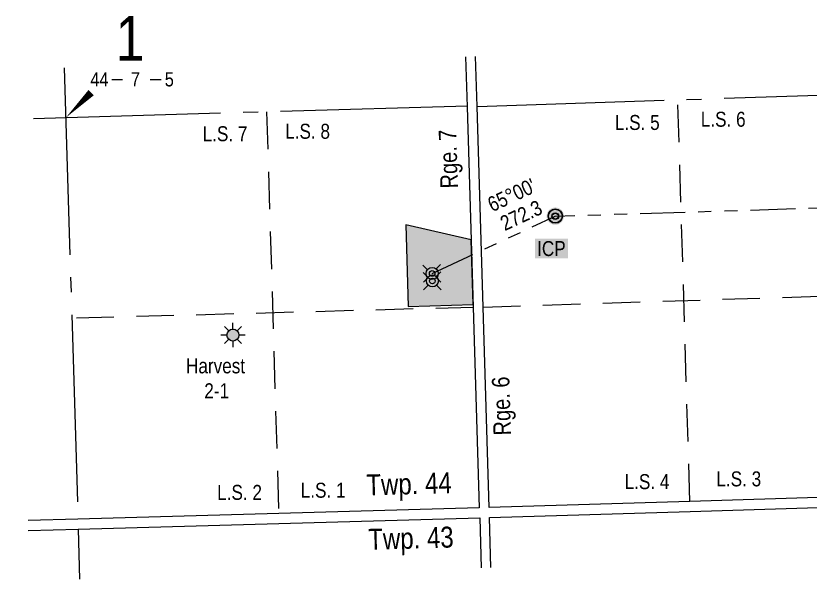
# Model space of a CAD drawing. Extents: x 639876 to 647027, y 5844013 to 5848342.
# Drawn here: x 642744 to 644335, y 5845768 to 5846897 of the extents above; entities that cross this region are included whole.
import ezdxf
from ezdxf.enums import TextEntityAlignment as Align

# ---------------------------------------------------------------- set-up
doc = ezdxf.new("R2010")
doc.units = 0
doc.header["$LTSCALE"] = 5
for name, pattern in [('foc-DRILLPATH', [14.75, 6, -1.75, 1.75, -1.75, 1.75, -1.75]), ('foc-LSD', [8, 5, -3]), ('foc-QUARTERLINE', [33, 25, -3, 2, -3])]:
    doc.linetypes.add(name, pattern=pattern)
for name, color, linetype in [('10', 1, 'Continuous'), ('9', 3, 'Continuous'), ('C-WS-S', 8, 'Continuous'), ('D-TXT', 6, 'Continuous'), ('DRILL-T', 8, 'Continuous'), ('L-BD', 7, 'Continuous'), ('L-MON', 1, 'Continuous'), ('L-QSEC', 8, 'foc-QUARTERLINE'), ('L-SEC', 7, 'Continuous'), ('L-SECLBL', 7, 'Continuous'), ('L-SECTION-LSD', 7, 'foc-LSD'), ('P-PDRILLPATH', 12, 'foc-DRILLPATH'), ('P-PROPOSED', 10, 'Continuous'), ('P-PROPOSED-H', 21, 'Continuous')]:
    doc.layers.add(name, color=color, linetype=linetype)
doc.styles.add('100L', font='ARIALN.TTF', dxfattribs={"height": 11})
doc.styles.add('80L', font='ARIALN.TTF', dxfattribs={"height": 10})
doc.styles.add('SIMPLEX', font='ARIALN.TTF')

# ---------------------------------------------------------------- blocks, each defined once
blk = doc.blocks.new('L-SECLBL')
at = {"layer": '9', "color": 7}
for p, q in [((-5.08, -27.83), (-12.29, -27.83)), ((20.7, -27.83), (13.5, -27.83))]:
    blk.add_line(p, q, dxfattribs=at)
at = {"layer": '10', "color": 2, "style": 'SIMPLEX'}
blk.add_attdef('SEC', text='', height=30, dxfattribs=at).set_placement((0, 0), align=Align.MIDDLE)
at = {"layer": '10', "color": 5, "style": '80L'}
blk.add_attdef('TWP', text='', height=9.5, dxfattribs=at).set_placement((-14.43, -27.37), align=Align.MIDDLE_RIGHT)
blk.add_attdef('RGE', text='', height=9.5, dxfattribs=at).set_placement((3.62, -27.37), align=Align.MIDDLE_CENTER)
blk.add_attdef('MER', text='', height=9.5, dxfattribs=at).set_placement((23.17, -27.37), align=Align.MIDDLE_LEFT)
blk = doc.blocks.new('ICP_text')
at = {"color": 14, "insert": (-10.78, -0.47), "char_height": 10, "attachment_point": 5, "style": '80L', "bg_fill": 1, "box_fill_scale": 1.15, "bg_fill_color": 255, "bg_fill_transparency": 0}
blk.add_mtext_dynamic_manual_height_columns('ICP', width=19.0702, gutter_width=47.5, heights=[0], dxfattribs=at)
blk = doc.blocks.new('GAS')
h = blk.add_hatch(color=255)
h.dxf.hatch_style = 1
edge = h.paths.add_edge_path()
edge.add_arc((0, 0), 0.9, 0, 360)
for p, q in [((-0.57, 0.57), (-1.14, 1.14)), ((0, 0.81), (0, 1.62)), ((0.57, 0.57), (1.14, 1.14)), ((-0.81, 0), (-1.62, 0)), ((1.62, 0), (0.81, 0)), ((-0.57, -0.57), (-1.14, -1.14)), ((0, -0.81), (0, -1.62)), ((1.14, -1.14), (0.57, -0.57))]:
    blk.add_line(p, q)
blk.add_circle((0, 0), 0.8)
blk = doc.blocks.new('plbh')
at = {"layer": 'L-MON'}
h = blk.add_hatch(color=255, dxfattribs=at)
h.dxf.hatch_style = 1
edge = h.paths.add_edge_path()
edge.add_arc((0, 0), 1.16, 0, 360)
h = blk.add_hatch(color=256, dxfattribs=at)
h.dxf.hatch_style = 1
h.paths.add_polyline_path([(-0.96, 0, 1), (0.96, 0, 1)])
h.paths.add_polyline_path([(0.91, 0, -1), (-0.91, 0, -1)], flags=16)
h.paths.add_polyline_path([(0.45, 0, -1), (-0.45, 0, -1)], flags=0)
h = blk.add_hatch(color=256, dxfattribs=at)
h.dxf.hatch_style = 1
h.paths.add_polyline_path([(-0.45, 0, 1), (0.45, 0, 1)])
h.paths.add_polyline_path([(0.4, 0, -1), (-0.4, 0, -1)], flags=16)
at = {"layer": 'L-MON', "color": 240}
for radius in [0.96, 0.91, 0.45, 0.4]:
    blk.add_circle((0, 0), radius, dxfattribs=at)
blk = doc.blocks.new('WC')
at = {"layer": 'L-MON'}
h = blk.add_hatch(color=255, dxfattribs=at)
h.dxf.hatch_style = 1
edge = h.paths.add_edge_path()
edge.add_arc((0, 0), 0.9, 0, 360)
at = {"layer": 'L-MON', "color": 240, "flags": 128}
for points in [[(-0.62, 0.5), (-1.23, 1.12)], [(0.52, 0.61), (1.13, 1.21)], [(-1.18, -1.18), (-0.56, -0.57)], [(1.16, -1.18), (0.56, -0.57)]]:
    blk.add_lwpolyline(points, dxfattribs=at)
at = {"layer": 'L-MON', "color": 240}
for radius in [0.8, 0.373]:
    blk.add_circle((0, 0), radius, dxfattribs=at)

msp = doc.modelspace()

# ---------------------------------------------------------------- hatches: boundary and pattern name
at = {"layer": 'P-PROPOSED-H'}
h = msp.add_hatch(color=256, dxfattribs=at)
h.dxf.hatch_style = 1
h.paths.add_polyline_path([(643656.003, 5846447.72), (643525.078, 5846478.131), (643529.981, 5846313.934), (643659.901, 5846317.829)])

# ---------------------------------------------------------------- linework, layer by layer
at = {"layer": 'L-QSEC', "ltscale": 3}
for p, q in [((642840.747, 5846792.428), (642868.077, 5845887.816)), ((643668.128, 5846715.145), (645273.444, 5846767.879)), ((643648.935, 5846715.792), (642743.809, 5846689.578)), ((642868.687, 5845867.611), (642871.553, 5845767.756))]:
    msp.add_line(p, q, dxfattribs=at)
at = {"layer": 'L-SEC'}
for p, q in [((643645.024, 5846814.442), (643648.028, 5846714.486)), ((643668.128, 5846715.145), (643665.125, 5846815.102)), ((643648.028, 5846714.486), (643660.038, 5846313.132)), ((643680.163, 5846313.064), (643668.133, 5846715.088)), ((643660.038, 5846313.132), (643672.088, 5845910.439)), ((643692.193, 5845911.041), (643680.163, 5846313.064)), ((644496.007, 5845936.02), (644094.432, 5845923.58)), ((644094.432, 5845923.58), (643692.193, 5845911.041)), ((644095.034, 5845903.476), (644496.616, 5845915.917)), ((643672.088, 5845910.439), (643270.419, 5845899.087)), ((643692.792, 5845890.956), (644095.034, 5845903.476)), ((642868.077, 5845887.816), (642768.115, 5845885.021)), ((643270.419, 5845899.087), (642868.077, 5845887.816)), ((643271.018, 5845879.064), (643673.351, 5845890.413)), ((643673.351, 5845890.413), (643676.377, 5845790.46)), ((643695.819, 5845791.005), (643692.792, 5845890.956)), ((642768.723, 5845864.92), (642868.687, 5845867.611)), ((642868.687, 5845867.611), (643271.018, 5845879.064))]:
    msp.add_line(p, q, dxfattribs=at)
at = {"layer": 'L-SECLBL', "flags": 128}
msp.add_lwpolyline([(642843.767, 5846692.473, 0, 15, 0), (642894.523, 5846742.709, 0, 0, 0)], format="xyseb", dxfattribs=at)
at = {"layer": 'L-SECTION-LSD', "ltscale": 3}
for p, q in [((644094.432, 5845923.58), (644070.199, 5846729.63)), ((643246.256, 5846704.13), (643270.419, 5845899.087)), ((643680.163, 5846313.064), (645286.756, 5846365.107)), ((643660.058, 5846312.462), (642855.92, 5846290.196))]:
    msp.add_line(p, q, dxfattribs=at)
at = {"layer": 'P-PDRILLPATH', "ltscale": 3, "flags": 128}
msp.add_lwpolyline([(643578.013, 5846380.383), (643824.733, 5846495.281), (646791.949, 5846587.671)], dxfattribs=at)
at = {"layer": 'P-PROPOSED'}
msp.add_lwpolyline([(643656.003, 5846447.72), (643525.078, 5846478.131), (643529.981, 5846313.934), (643659.901, 5846317.829)], close=True, dxfattribs=at)

# ---------------------------------------------------------------- block references
at = {"xscale": 2.99999999999999, "yscale": 2.99999999999999, "zscale": 2.99999999999999}
msp.add_blockref('ICP_text', (643849.286, 5846431.505), dxfattribs=at)
at = {"layer": 'C-WS-S', "xscale": 14.99999999999995, "yscale": 14.99999999999995, "zscale": 14.99999999999995}
msp.add_blockref('GAS', (643178.832, 5846256.995), dxfattribs=at)
at = {"layer": 'L-MON', "color": 4, "xscale": 14.99554649999996, "yscale": 14.99554649999996, "zscale": 14.99554649999996}
msp.add_blockref('plbh', (643824.733, 5846495.281), dxfattribs=at)
at = {"layer": 'L-MON', "color": 5, "xscale": 14.99554649999999, "yscale": 14.99554649999999, "zscale": 14.99554649999999}
msp.add_blockref('WC', (643578.013, 5846380.383), dxfattribs=at)
at = {"layer": 'L-MON', "xscale": 14.99554649999998, "yscale": 14.99554649999998, "zscale": 14.99554649999998}
msp.add_blockref('WC', (643578.462, 5846365.394), dxfattribs=at)
at = {"layer": 'L-SECLBL', "xscale": 2.99999999999999, "yscale": 2.99999999999999, "zscale": 2.99999999999999}
msp.add_blockref('L-SECLBL', (642972.677, 5846851.614), dxfattribs=at).add_auto_attribs({'SEC': '1', 'TWP': '44', 'RGE': '7', 'MER': '5'})

# ---------------------------------------------------------------- texts
at = {"layer": 'D-TXT', "color": 3, "attachment_point": 1, "style": '80L'}
for s, width, insert, char_height, rotation in [('Rge. 7', 124.69572, (643594.707, 5846550.145), 34.9896, 91.799227), ('Rge. 6', 131.20686, (643701.131, 5846055.118), 34.9896, 91.799227), ('Twp. 44', 168.58206, (643445.496, 5845977.37), 42, 1.615792), ('Twp. 43', 197.15607, (643449.362, 5845868.412), 42, 1.615792)]:
    msp.add_mtext_dynamic_manual_height_columns(s, width=width, gutter_width=47.5, heights=[0], dxfattribs=dict(at, insert=insert, char_height=char_height, rotation=rotation))
at = {"layer": 'DRILL-T', "insert": (643122.769, 5846210.179), "char_height": 30, "attachment_point": 1, "style": '80L'}
msp.add_mtext_dynamic_manual_height_columns('\\pi-38.02981;Harvest\\P\\pi-1.41999;2-1 ', width=39.49973, gutter_width=50, heights=[0], dxfattribs=at)
at = {"layer": 'L-BD', "color": 5, "style": '80L'}
for s, p in [("65°00'", (643737.254, 5846537.617)), ('272.3', (643756.265, 5846496.844))]:
    msp.add_text(s, height=29.9911, rotation=24.9976, dxfattribs=at).set_placement(p, align=Align.MIDDLE)
at = {"layer": 'L-SECTION-LSD', "char_height": 30, "attachment_point": 1, "style": '100L', "bg_fill": 3, "box_fill_scale": 1.15, "bg_fill_color": 256, "bg_fill_transparency": 0}
for s, width, insert in [('\\pi3.20043;L.S. 7', 88.92348, (643114.843, 5846675.419)), ('\\pi8.54647;L.S. 2', 94.08535, (643138.61, 5845956.632))]:
    msp.add_mtext_dynamic_manual_height_columns(s, width=width, gutter_width=55, heights=[0], dxfattribs=dict(at, insert=insert))

# ---------------------------------------------------------------- next in the draw order: texts
at = {"layer": 'L-SECTION-LSD', "attachment_point": 1, "style": '100L', "bg_fill": 3, "box_fill_scale": 1.5, "bg_fill_color": 256, "bg_fill_transparency": 0}
for s, width, insert, char_height in [('\\pi6.31749;L.S. 5', 92.21967, (643937.781, 5846697.949), 29.99109), ('L.S. 6', 90.18959, (644116.324, 5846704.461), 29.9911), ('L.S. 8', 94.75882, (643283.456, 5846680.306), 30), ('L.S. 3', 93.29393, (644147.546, 5845983.679), 29.9911), ('\\pi3.53982;L.S. 4', 89.17606, (643960.092, 5845978.129), 29.99109), ('L.S. 1', 98.01557, (643314.636, 5845960.908), 30)]:
    msp.add_mtext_dynamic_manual_height_columns(s, width=width, gutter_width=55, heights=[0], dxfattribs=dict(at, insert=insert, char_height=char_height))

doc.saveas('drawing.dxf')
